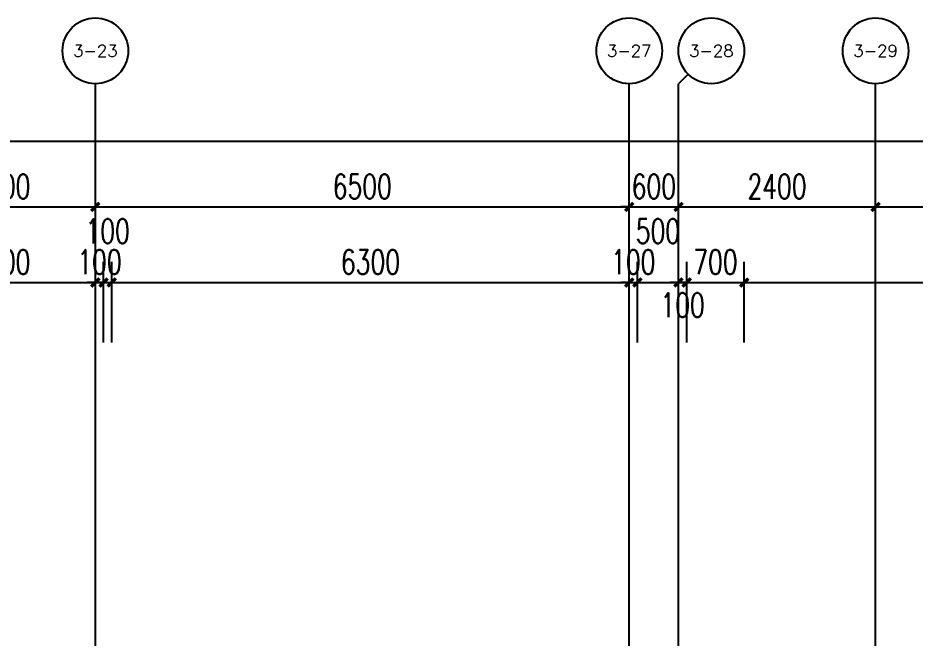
# Model space of a CAD drawing. Extents: x -59851 to 653804, y -249523 to 437614.
# Drawn here: x -10434 to 490, y -206470 to -198923 of the extents above; entities that cross this region are included whole.
import ezdxf
from ezdxf.enums import TextEntityAlignment as Align

# ---------------------------------------------------------------- set-up
doc = ezdxf.new("R2010")
doc.units = 0
doc.header["$LTSCALE"] = 1000
doc.header["$MEASUREMENT"] = 0
for name, color, linetype in [('A-第三道尺寸线', 105, 'Continuous'), ('AXIS', 3, 'Continuous'), ('AXIS_TEXT', 7, 'Continuous'), ('DOTE', 16, 'Continuous')]:
    doc.layers.add(name, color=color, linetype=linetype)
doc.styles.add('_TCH_AXIS', font='COMPLEX', dxfattribs={"bigfont": 'GBCBIG'})
doc.styles.add('_TCH_DIM_T3', font='SIMPLEX.shx', dxfattribs={"width": 0.705882, "bigfont": 'GBCBIG.shx'})
doc.styles.add('COMPLEX', font='COMPLEX')
doc.dimstyles.new('_TCH_ARCH&&100', dxfattribs={"dimtxt": 297.5, "dimasz": 100, "dimexe": 250, "dimexo": 300, "dimgap": 100, "dimtad": 1, "dimdec": 0, "dimzin": 0, "dimdsep": 46, "dimtxsty": '_TCH_DIM_T3', "dimblk": 'ARCHTICK', "dimcen": 0.09, "dimclrt": 7, "dimazin": 2, "dimtfac": 1, "dimtdec": 0, "dimtix": 1, "dimtmove": 2, "dimatfit": 3, "dimfxl": 0, "dimtolj": 1, "dimtzin": 0, "dimarcsym": 0})

# ---------------------------------------------------------------- blocks, each defined once
blk = doc.blocks.new('roofzhouxian')
at = {"layer": 'DOTE'}
for p, q in [((-9492, -289795), (-9492, -279124)), ((-2992, -294295), (-2992, -279124)), ((-2392, -291195), (-2392, -279124)), ((8, -309503), (8, -279124))]:
    blk.add_line(p, q, dxfattribs=at)
blk = doc.blocks.new('_ArchTick')
at = {"color": 0, "linetype": 'ByBlock', "const_width": 0.4}
blk.add_lwpolyline([(-0.5, -0.5), (0.5, 0.5)], dxfattribs=at)
blk = doc.blocks.new('*D1364')
at = {"layer": 'A-第三道尺寸线', "color": 0, "lineweight": -2, "transparency": 16777216}
for p, q in [((-11791, -202872), (-11791, -201893)), ((-9491, -202872), (-9491, -201893)), ((-11791, -202143), (-9491, -202143))]:
    blk.add_line(p, q, dxfattribs=at)
at = {"layer": 'Defpoints', "color": 0, "transparency": 16777216}
for p in [(-9491, -202143), (-11791, -203172), (-9491, -203172)]:
    blk.add_point(p, dxfattribs=at)
at = {"layer": 'A-第三道尺寸线', "color": 0, "lineweight": -2, "transparency": 16777216, "xscale": 100, "yscale": 100, "zscale": 100, "rotation": 180}
blk.add_blockref('_ArchTick', (-11791, -202143), dxfattribs=at)
at = {"layer": 'A-第三道尺寸线', "color": 0, "lineweight": -2, "transparency": 16777216, "xscale": 100, "yscale": 100, "zscale": 100}
blk.add_blockref('_ArchTick', (-9491, -202143), dxfattribs=at)
at = {"layer": 'A-第三道尺寸线', "color": 7, "transparency": 16777216, "insert": (-10641, -201894), "char_height": 297.5, "attachment_point": 5, "style": '_TCH_DIM_T3'}
blk.add_mtext('\\A1;2300', dxfattribs=at)
blk = doc.blocks.new('*D1365')
at = {"layer": 'A-第三道尺寸线', "color": 0, "lineweight": -2, "transparency": 16777216}
for p, q in [((-9491, -202872), (-9491, -201893)), ((-9391, -202872), (-9391, -201893)), ((-9491, -202143), (-9591, -202143)), ((-9491, -202143), (-9391, -202143)), ((-9391, -202143), (-9291, -202143))]:
    blk.add_line(p, q, dxfattribs=at)
at = {"layer": 'Defpoints', "color": 0, "transparency": 16777216}
for p in [(-9391, -202143), (-9491, -203172), (-9391, -203172)]:
    blk.add_point(p, dxfattribs=at)
at = {"layer": 'A-第三道尺寸线', "color": 0, "lineweight": -2, "transparency": 16777216, "xscale": 100, "yscale": 100, "zscale": 100}
blk.add_blockref('_ArchTick', (-9491, -202143), dxfattribs=at)
at = {"layer": 'A-第三道尺寸线', "color": 0, "lineweight": -2, "transparency": 16777216, "xscale": 100, "yscale": 100, "zscale": 100, "rotation": 180}
blk.add_blockref('_ArchTick', (-9391, -202143), dxfattribs=at)
at = {"layer": 'A-第三道尺寸线', "color": 7, "transparency": 16777216, "insert": (-9441, -201894), "char_height": 297.5, "attachment_point": 5, "style": '_TCH_DIM_T3'}
blk.add_mtext('\\A1;100', dxfattribs=at)
blk = doc.blocks.new('*D1366')
at = {"layer": 'A-第三道尺寸线', "color": 0, "lineweight": -2, "transparency": 16777216}
for p, q in [((-9391, -202872), (-9391, -201893)), ((-9291, -202872), (-9291, -201893)), ((-9391, -202143), (-9491, -202143)), ((-9391, -202143), (-9291, -202143)), ((-9291, -202143), (-9191, -202143))]:
    blk.add_line(p, q, dxfattribs=at)
at = {"layer": 'Defpoints', "color": 0, "transparency": 16777216}
for p in [(-9291, -202143), (-9391, -203172), (-9291, -203172)]:
    blk.add_point(p, dxfattribs=at)
at = {"layer": 'A-第三道尺寸线', "color": 0, "lineweight": -2, "transparency": 16777216, "xscale": 100, "yscale": 100, "zscale": 100}
blk.add_blockref('_ArchTick', (-9391, -202143), dxfattribs=at)
at = {"layer": 'A-第三道尺寸线', "color": 0, "lineweight": -2, "transparency": 16777216, "xscale": 100, "yscale": 100, "zscale": 100, "rotation": 180}
blk.add_blockref('_ArchTick', (-9291, -202143), dxfattribs=at)
at = {"layer": 'A-第三道尺寸线', "color": 7, "transparency": 16777216, "insert": (-9341, -201518), "char_height": 297.5, "attachment_point": 5, "style": '_TCH_DIM_T3'}
blk.add_mtext('\\A1;100', dxfattribs=at)
blk = doc.blocks.new('*D1367')
at = {"layer": 'A-第三道尺寸线', "color": 0, "lineweight": -2, "transparency": 16777216}
for p, q in [((-9291, -202872), (-9291, -201893)), ((-2991, -202872), (-2991, -201893)), ((-9291, -202143), (-2991, -202143))]:
    blk.add_line(p, q, dxfattribs=at)
at = {"layer": 'Defpoints', "color": 0, "transparency": 16777216}
for p in [(-2991, -202143), (-9291, -203172), (-2991, -203172)]:
    blk.add_point(p, dxfattribs=at)
at = {"layer": 'A-第三道尺寸线', "color": 0, "lineweight": -2, "transparency": 16777216, "xscale": 100, "yscale": 100, "zscale": 100, "rotation": 180}
blk.add_blockref('_ArchTick', (-9291, -202143), dxfattribs=at)
at = {"layer": 'A-第三道尺寸线', "color": 0, "lineweight": -2, "transparency": 16777216, "xscale": 100, "yscale": 100, "zscale": 100}
blk.add_blockref('_ArchTick', (-2991, -202143), dxfattribs=at)
at = {"layer": 'A-第三道尺寸线', "color": 7, "transparency": 16777216, "insert": (-6141, -201894), "char_height": 297.5, "attachment_point": 5, "style": '_TCH_DIM_T3'}
blk.add_mtext('\\A1;6300', dxfattribs=at)
blk = doc.blocks.new('*D1368')
at = {"layer": 'A-第三道尺寸线', "color": 0, "lineweight": -2, "transparency": 16777216}
for p, q in [((-2991, -202872), (-2991, -201893)), ((-2891, -202872), (-2891, -201893)), ((-2991, -202143), (-3091, -202143)), ((-2991, -202143), (-2891, -202143)), ((-2891, -202143), (-2791, -202143))]:
    blk.add_line(p, q, dxfattribs=at)
at = {"layer": 'Defpoints', "color": 0, "transparency": 16777216}
for p in [(-2891, -202143), (-2991, -203172), (-2891, -203172)]:
    blk.add_point(p, dxfattribs=at)
at = {"layer": 'A-第三道尺寸线', "color": 0, "lineweight": -2, "transparency": 16777216, "xscale": 100, "yscale": 100, "zscale": 100}
blk.add_blockref('_ArchTick', (-2991, -202143), dxfattribs=at)
at = {"layer": 'A-第三道尺寸线', "color": 0, "lineweight": -2, "transparency": 16777216, "xscale": 100, "yscale": 100, "zscale": 100, "rotation": 180}
blk.add_blockref('_ArchTick', (-2891, -202143), dxfattribs=at)
at = {"layer": 'A-第三道尺寸线', "color": 7, "transparency": 16777216, "insert": (-2941, -201894), "char_height": 297.5, "attachment_point": 5, "style": '_TCH_DIM_T3'}
blk.add_mtext('\\A1;100', dxfattribs=at)
blk = doc.blocks.new('*D1369')
at = {"layer": 'A-第三道尺寸线', "color": 0, "lineweight": -2, "transparency": 16777216}
for p, q in [((-2891, -202872), (-2891, -201893)), ((-2391, -202872), (-2391, -201893)), ((-2891, -202143), (-2391, -202143))]:
    blk.add_line(p, q, dxfattribs=at)
at = {"layer": 'Defpoints', "color": 0, "transparency": 16777216}
for p in [(-2391, -202143), (-2891, -203172), (-2391, -203172)]:
    blk.add_point(p, dxfattribs=at)
at = {"layer": 'A-第三道尺寸线', "color": 0, "lineweight": -2, "transparency": 16777216, "xscale": 100, "yscale": 100, "zscale": 100, "rotation": 180}
blk.add_blockref('_ArchTick', (-2891, -202143), dxfattribs=at)
at = {"layer": 'A-第三道尺寸线', "color": 0, "lineweight": -2, "transparency": 16777216, "xscale": 100, "yscale": 100, "zscale": 100}
blk.add_blockref('_ArchTick', (-2391, -202143), dxfattribs=at)
at = {"layer": 'A-第三道尺寸线', "color": 7, "transparency": 16777216, "insert": (-2641, -201518), "char_height": 297.5, "attachment_point": 5, "style": '_TCH_DIM_T3'}
blk.add_mtext('\\A1;500', dxfattribs=at)
blk = doc.blocks.new('*D1370')
at = {"layer": 'A-第三道尺寸线', "color": 0, "lineweight": -2, "transparency": 16777216}
for p, q in [((-2391, -202872), (-2391, -201893)), ((-2291, -202872), (-2291, -201893)), ((-2391, -202143), (-2491, -202143)), ((-2391, -202143), (-2291, -202143)), ((-2291, -202143), (-2191, -202143))]:
    blk.add_line(p, q, dxfattribs=at)
at = {"layer": 'Defpoints', "color": 0, "transparency": 16777216}
for p in [(-2291, -202143), (-2391, -203172), (-2291, -203172)]:
    blk.add_point(p, dxfattribs=at)
at = {"layer": 'A-第三道尺寸线', "color": 0, "lineweight": -2, "transparency": 16777216, "xscale": 100, "yscale": 100, "zscale": 100}
blk.add_blockref('_ArchTick', (-2391, -202143), dxfattribs=at)
at = {"layer": 'A-第三道尺寸线', "color": 0, "lineweight": -2, "transparency": 16777216, "xscale": 100, "yscale": 100, "zscale": 100, "rotation": 180}
blk.add_blockref('_ArchTick', (-2291, -202143), dxfattribs=at)
at = {"layer": 'A-第三道尺寸线', "color": 7, "transparency": 16777216, "insert": (-2341, -202418), "char_height": 297.5, "attachment_point": 5, "style": '_TCH_DIM_T3'}
blk.add_mtext('\\A1;100', dxfattribs=at)
blk = doc.blocks.new('*D1371')
at = {"layer": 'A-第三道尺寸线', "color": 0, "lineweight": -2, "transparency": 16777216}
for p, q in [((-2291, -202872), (-2291, -201893)), ((-1591, -202872), (-1591, -201893)), ((-2291, -202143), (-2391, -202143)), ((-2291, -202143), (-1591, -202143)), ((-1591, -202143), (-1491, -202143))]:
    blk.add_line(p, q, dxfattribs=at)
at = {"layer": 'Defpoints', "color": 0, "transparency": 16777216}
for p in [(-1591, -202143), (-2291, -203172), (-1591, -203172)]:
    blk.add_point(p, dxfattribs=at)
at = {"layer": 'A-第三道尺寸线', "color": 0, "lineweight": -2, "transparency": 16777216, "xscale": 100, "yscale": 100, "zscale": 100}
blk.add_blockref('_ArchTick', (-2291, -202143), dxfattribs=at)
at = {"layer": 'A-第三道尺寸线', "color": 0, "lineweight": -2, "transparency": 16777216, "xscale": 100, "yscale": 100, "zscale": 100, "rotation": 180}
blk.add_blockref('_ArchTick', (-1591, -202143), dxfattribs=at)
at = {"layer": 'A-第三道尺寸线', "color": 7, "transparency": 16777216, "insert": (-1941, -201894), "char_height": 297.5, "attachment_point": 5, "style": '_TCH_DIM_T3'}
blk.add_mtext('\\A1;700', dxfattribs=at)
blk = doc.blocks.new('*D1372')
at = {"layer": 'A-第三道尺寸线', "color": 0, "lineweight": -2, "transparency": 16777216}
for p, q in [((-1591, -202872), (-1591, -201893)), ((4109, -202872), (4109, -201893)), ((-1591, -202143), (4109, -202143))]:
    blk.add_line(p, q, dxfattribs=at)
at = {"layer": 'Defpoints', "color": 0, "transparency": 16777216}
for p in [(4109, -202143), (-1591, -203172), (4109, -203172)]:
    blk.add_point(p, dxfattribs=at)
at = {"layer": 'A-第三道尺寸线', "color": 0, "lineweight": -2, "transparency": 16777216, "xscale": 100, "yscale": 100, "zscale": 100, "rotation": 180}
blk.add_blockref('_ArchTick', (-1591, -202143), dxfattribs=at)
at = {"layer": 'A-第三道尺寸线', "color": 0, "lineweight": -2, "transparency": 16777216, "xscale": 100, "yscale": 100, "zscale": 100}
blk.add_blockref('_ArchTick', (4109, -202143), dxfattribs=at)
at = {"layer": 'A-第三道尺寸线', "color": 7, "transparency": 16777216, "insert": (1259, -201894), "char_height": 297.5, "attachment_point": 5, "style": '_TCH_DIM_T3'}
blk.add_mtext('\\A1;5700', dxfattribs=at)
blk = doc.blocks.new('*D1391')
at = {"layer": 'AXIS', "color": 0, "lineweight": -2, "transparency": 16777216}
for p, q in [((-11791, -203423), (-11791, -200973)), ((-9491, -203423), (-9491, -200973)), ((-11791, -201223), (-9491, -201223))]:
    blk.add_line(p, q, dxfattribs=at)
at = {"layer": 'Defpoints', "color": 0, "transparency": 16777216}
for p in [(-9491, -201223), (-11791, -203723), (-9491, -203723)]:
    blk.add_point(p, dxfattribs=at)
at = {"layer": 'AXIS', "color": 0, "lineweight": -2, "transparency": 16777216, "xscale": 100, "yscale": 100, "zscale": 100, "rotation": 180}
blk.add_blockref('_ArchTick', (-11791, -201223), dxfattribs=at)
at = {"layer": 'AXIS', "color": 0, "lineweight": -2, "transparency": 16777216, "xscale": 100, "yscale": 100, "zscale": 100}
blk.add_blockref('_ArchTick', (-9491, -201223), dxfattribs=at)
at = {"layer": 'AXIS', "color": 7, "transparency": 16777216, "insert": (-10641, -200974), "char_height": 297.5, "attachment_point": 5, "style": '_TCH_DIM_T3'}
blk.add_mtext('\\A1;2300', dxfattribs=at)
blk = doc.blocks.new('*D1392')
at = {"layer": 'AXIS', "color": 0, "lineweight": -2, "transparency": 16777216}
for p, q in [((-9491, -203423), (-9491, -200973)), ((-2991, -203423), (-2991, -200973)), ((-9491, -201223), (-2991, -201223))]:
    blk.add_line(p, q, dxfattribs=at)
at = {"layer": 'Defpoints', "color": 0, "transparency": 16777216}
for p in [(-2991, -201223), (-9491, -203723), (-2991, -203723)]:
    blk.add_point(p, dxfattribs=at)
at = {"layer": 'AXIS', "color": 0, "lineweight": -2, "transparency": 16777216, "xscale": 100, "yscale": 100, "zscale": 100, "rotation": 180}
blk.add_blockref('_ArchTick', (-9491, -201223), dxfattribs=at)
at = {"layer": 'AXIS', "color": 0, "lineweight": -2, "transparency": 16777216, "xscale": 100, "yscale": 100, "zscale": 100}
blk.add_blockref('_ArchTick', (-2991, -201223), dxfattribs=at)
at = {"layer": 'AXIS', "color": 7, "transparency": 16777216, "insert": (-6241, -200974), "char_height": 297.5, "attachment_point": 5, "style": '_TCH_DIM_T3'}
blk.add_mtext('\\A1;6500', dxfattribs=at)
blk = doc.blocks.new('*D1393')
at = {"layer": 'AXIS', "color": 0, "lineweight": -2, "transparency": 16777216}
for p, q in [((-2991, -203423), (-2991, -200973)), ((-2391, -203423), (-2391, -200973)), ((-2991, -201223), (-3091, -201223)), ((-2991, -201223), (-2391, -201223)), ((-2391, -201223), (-2291, -201223))]:
    blk.add_line(p, q, dxfattribs=at)
at = {"layer": 'Defpoints', "color": 0, "transparency": 16777216}
for p in [(-2391, -201223), (-2991, -203723), (-2391, -203723)]:
    blk.add_point(p, dxfattribs=at)
at = {"layer": 'AXIS', "color": 0, "lineweight": -2, "transparency": 16777216, "xscale": 100, "yscale": 100, "zscale": 100}
blk.add_blockref('_ArchTick', (-2991, -201223), dxfattribs=at)
at = {"layer": 'AXIS', "color": 0, "lineweight": -2, "transparency": 16777216, "xscale": 100, "yscale": 100, "zscale": 100, "rotation": 180}
blk.add_blockref('_ArchTick', (-2391, -201223), dxfattribs=at)
at = {"layer": 'AXIS', "color": 7, "transparency": 16777216, "insert": (-2691, -200974), "char_height": 297.5, "attachment_point": 5, "style": '_TCH_DIM_T3'}
blk.add_mtext('\\A1;600', dxfattribs=at)
blk = doc.blocks.new('*D1394')
at = {"layer": 'AXIS', "color": 0, "lineweight": -2, "transparency": 16777216}
for p, q in [((-2391, -203423), (-2391, -200973)), ((9, -203423), (9, -200973)), ((-2391, -201223), (9, -201223))]:
    blk.add_line(p, q, dxfattribs=at)
at = {"layer": 'Defpoints', "color": 0, "transparency": 16777216}
for p in [(9, -201223), (-2391, -203723), (9, -203723)]:
    blk.add_point(p, dxfattribs=at)
at = {"layer": 'AXIS', "color": 0, "lineweight": -2, "transparency": 16777216, "xscale": 100, "yscale": 100, "zscale": 100, "rotation": 180}
blk.add_blockref('_ArchTick', (-2391, -201223), dxfattribs=at)
at = {"layer": 'AXIS', "color": 0, "lineweight": -2, "transparency": 16777216, "xscale": 100, "yscale": 100, "zscale": 100}
blk.add_blockref('_ArchTick', (9, -201223), dxfattribs=at)
at = {"layer": 'AXIS', "color": 7, "transparency": 16777216, "insert": (-1191, -200974), "char_height": 297.5, "attachment_point": 5, "style": '_TCH_DIM_T3'}
blk.add_mtext('\\A1;2400', dxfattribs=at)
blk = doc.blocks.new('*D1395')
at = {"layer": 'AXIS', "color": 0, "lineweight": -2, "transparency": 16777216}
for p, q in [((9, -203423), (9, -200973)), ((4209, -203423), (4209, -200973)), ((9, -201223), (4209, -201223))]:
    blk.add_line(p, q, dxfattribs=at)
at = {"layer": 'Defpoints', "color": 0, "transparency": 16777216}
for p in [(4209, -201223), (9, -203723), (4209, -203723)]:
    blk.add_point(p, dxfattribs=at)
at = {"layer": 'AXIS', "color": 0, "lineweight": -2, "transparency": 16777216, "xscale": 100, "yscale": 100, "zscale": 100, "rotation": 180}
blk.add_blockref('_ArchTick', (9, -201223), dxfattribs=at)
at = {"layer": 'AXIS', "color": 0, "lineweight": -2, "transparency": 16777216, "xscale": 100, "yscale": 100, "zscale": 100}
blk.add_blockref('_ArchTick', (4209, -201223), dxfattribs=at)
at = {"layer": 'AXIS', "color": 7, "transparency": 16777216, "insert": (2109, -200974), "char_height": 297.5, "attachment_point": 5, "style": '_TCH_DIM_T3'}
blk.add_mtext('\\A1;4200', dxfattribs=at)
blk = doc.blocks.new('*D1398')
at = {"layer": 'AXIS', "color": 0, "lineweight": -2, "transparency": 16777216}
for p, q in [((-48091, -201389), (-48091, -200173)), ((10609, -201389), (10609, -200173)), ((-48091, -200423), (10609, -200423))]:
    blk.add_line(p, q, dxfattribs=at)
at = {"layer": 'Defpoints', "color": 0, "transparency": 16777216}
for p in [(10609, -200423), (-48091, -201689), (10609, -201689)]:
    blk.add_point(p, dxfattribs=at)
at = {"layer": 'AXIS', "color": 0, "lineweight": -2, "transparency": 16777216, "xscale": 100, "yscale": 100, "zscale": 100, "rotation": 180}
blk.add_blockref('_ArchTick', (-48091, -200423), dxfattribs=at)
at = {"layer": 'AXIS', "color": 0, "lineweight": -2, "transparency": 16777216, "xscale": 100, "yscale": 100, "zscale": 100}
blk.add_blockref('_ArchTick', (10609, -200423), dxfattribs=at)
at = {"layer": 'AXIS', "color": 7, "transparency": 16777216, "insert": (-18741, -200174), "char_height": 297.5, "attachment_point": 5, "style": '_TCH_DIM_T3'}
blk.add_mtext('\\A1;58700', dxfattribs=at)
blk = doc.blocks.new('_AXISO')
blk.add_circle((0, 0), 0.5)
at = {"layer": 'AXIS_TEXT', "style": 'COMPLEX', "width": 1.041667}
blk.add_attdef('A', text='', height=0.56, dxfattribs=at).set_placement((-0.25, -0.28), (0.25, -0.28), align=Align.FIT)

msp = doc.modelspace()

# ---------------------------------------------------------------- linework, layer by layer
at = {"layer": 'AXIS'}
for p, q in [((-2273.9, -199606), (-2391, -199723.1)), ((-9491, -203723.1), (-9491, -199723.1)), ((-2991, -203723.1), (-2991, -199723.1)), ((-2391, -203723.1), (-2391, -199723.1)), ((9, -203723.1), (9, -199723.1))]:
    msp.add_line(p, q, dxfattribs=at)

# ---------------------------------------------------------------- block references
msp.add_blockref('roofzhouxian', (1.1, 75400.4))
ref = msp.add_blockref('_AXISO', (-9491, -199323.1), dxfattribs=dict(at, xscale=800, yscale=800, zscale=800))
ref.add_attrib('A', '3-23', dxfattribs={"layer": 'AXIS_TEXT', "height": 143.86, "style": '_TCH_AXIS'}).set_placement((-9761.6, -199395), (-9220.4, -199395), align=Align.FIT)
ref = msp.add_blockref('_AXISO', (-2991, -199323.1), dxfattribs=dict(at, xscale=800, yscale=800, zscale=800))
ref.add_attrib('A', '3-27', dxfattribs={"layer": 'AXIS_TEXT', "height": 143.86, "style": '_TCH_AXIS'}).set_placement((-3261.6, -199395), (-2720.4, -199395), align=Align.FIT)
ref = msp.add_blockref('_AXISO', (-1991, -199323.1), dxfattribs=dict(at, xscale=800, yscale=800, zscale=800))
ref.add_attrib('A', '3-28', dxfattribs={"layer": 'AXIS_TEXT', "height": 143.86, "style": '_TCH_AXIS'}).set_placement((-2261.6, -199395), (-1720.4, -199395), align=Align.FIT)
ref = msp.add_blockref('_AXISO', (9, -199323.1), dxfattribs=dict(at, xscale=800, yscale=800, zscale=800))
ref.add_attrib('A', '3-29', dxfattribs={"layer": 'AXIS_TEXT', "height": 143.86, "style": '_TCH_AXIS'}).set_placement((-261.6, -199395), (279.6, -199395), align=Align.FIT)

# ---------------------------------------------------------------- dimensions: what is measured, and where the dimension line sits
at = {"layer": 'A-第三道尺寸线'}
for base, p1, p2, angle, picture, middle in [((-9291, -202142.5), (-9391, -203172.5), (-9291, -203172.5), 0, '*D1366', (-9341, -201517.5)), ((-2391, -202142.5), (-2891, -203172.5), (-2391, -203172.5), 360, '*D1369', (-2641, -201517.5)), ((-2291, -202142.5), (-2391, -203172.5), (-2291, -203172.5), 0, '*D1370', (-2341, -202417.5))]:
    dim = msp.add_linear_dim(base=base, p1=p1, p2=p2, angle=angle, dimstyle='_TCH_ARCH&&100', dxfattribs=at)
    dim.commit()
    dim.dimension.update_dxf_attribs({"geometry": picture, "text_midpoint": middle, "dimtype": 161})
for p1, p2, picture, middle in [((-11791, -203172.5), (-9491, -203172.5), '*D1364', (-10641, -201893.8)), ((-9491, -203172.5), (-9391, -203172.5), '*D1365', (-9441, -201893.8)), ((-9291, -203172.5), (-2991, -203172.5), '*D1367', (-6141, -201893.8)), ((-2991, -203172.5), (-2891, -203172.5), '*D1368', (-2941, -201893.8)), ((-2291, -203172.5), (-1591, -203172.5), '*D1371', (-1941, -201893.8)), ((-1591, -203172.5), (4109, -203172.5), '*D1372', (1259, -201893.8))]:
    dim = msp.add_aligned_dim(p1=p1, p2=p2, distance=1030, dimstyle='_TCH_ARCH&&100', dxfattribs=at)
    dim.commit()
    dim.dimension.update_dxf_attribs({"geometry": picture, "text_midpoint": middle})
at = {"layer": 'AXIS'}
for p1, p2, distance, picture, middle in [((-48091, -201689.4), (10609, -201689.4), 1266.3, '*D1398', (-18741, -200174.4)), ((-11791, -203723.1), (-9491, -203723.1), 2500, '*D1391', (-10641, -200974.4)), ((-9491, -203723.1), (-2991, -203723.1), 2500, '*D1392', (-6241, -200974.4)), ((-2991, -203723.1), (-2391, -203723.1), 2500, '*D1393', (-2691, -200974.4)), ((-2391, -203723.1), (9, -203723.1), 2500, '*D1394', (-1191, -200974.4)), ((9, -203723.1), (4209, -203723.1), 2500, '*D1395', (2109, -200974.4))]:
    dim = msp.add_aligned_dim(p1=p1, p2=p2, distance=distance, dimstyle='_TCH_ARCH&&100', dxfattribs=at)
    dim.commit()
    dim.dimension.update_dxf_attribs({"geometry": picture, "text_midpoint": middle})

doc.saveas('drawing.dxf')
